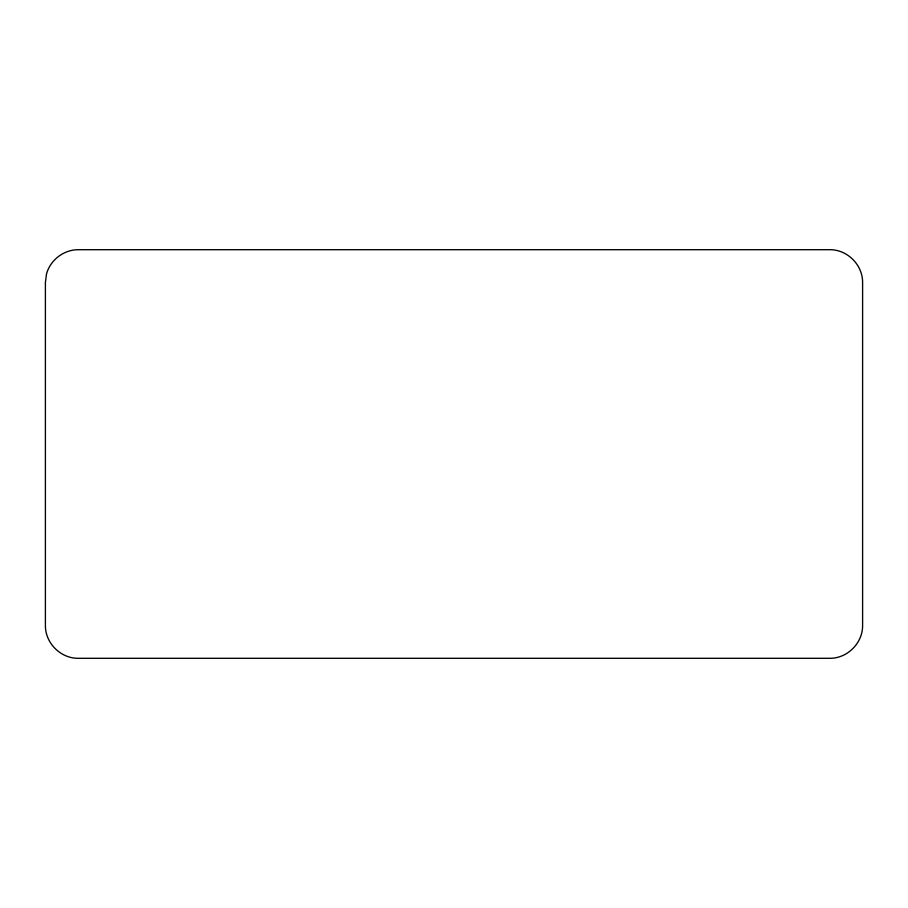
<?xml version="1.0" encoding="UTF-8"?>
<svg xmlns="http://www.w3.org/2000/svg" width="908" height="908" viewBox="0 0 908 908"><rect width="100%" height="100%" fill="white"/><g stroke="black" fill="none" stroke-linecap="round" stroke-linejoin="round"><path stroke-width="1.36" d="M46.512 273.932L45.4 282.388L45.4 625.612C45.286 643.102 60.598 658.413 78.088 658.3L829.912 658.3C847.402 658.413 862.714 643.102 862.6 625.612L862.6 282.388C862.714 264.898 847.402 249.587 829.912 249.7L78.088 249.7C63.639 249.779 50.337 259.994 46.512 273.932"/></g></svg>
